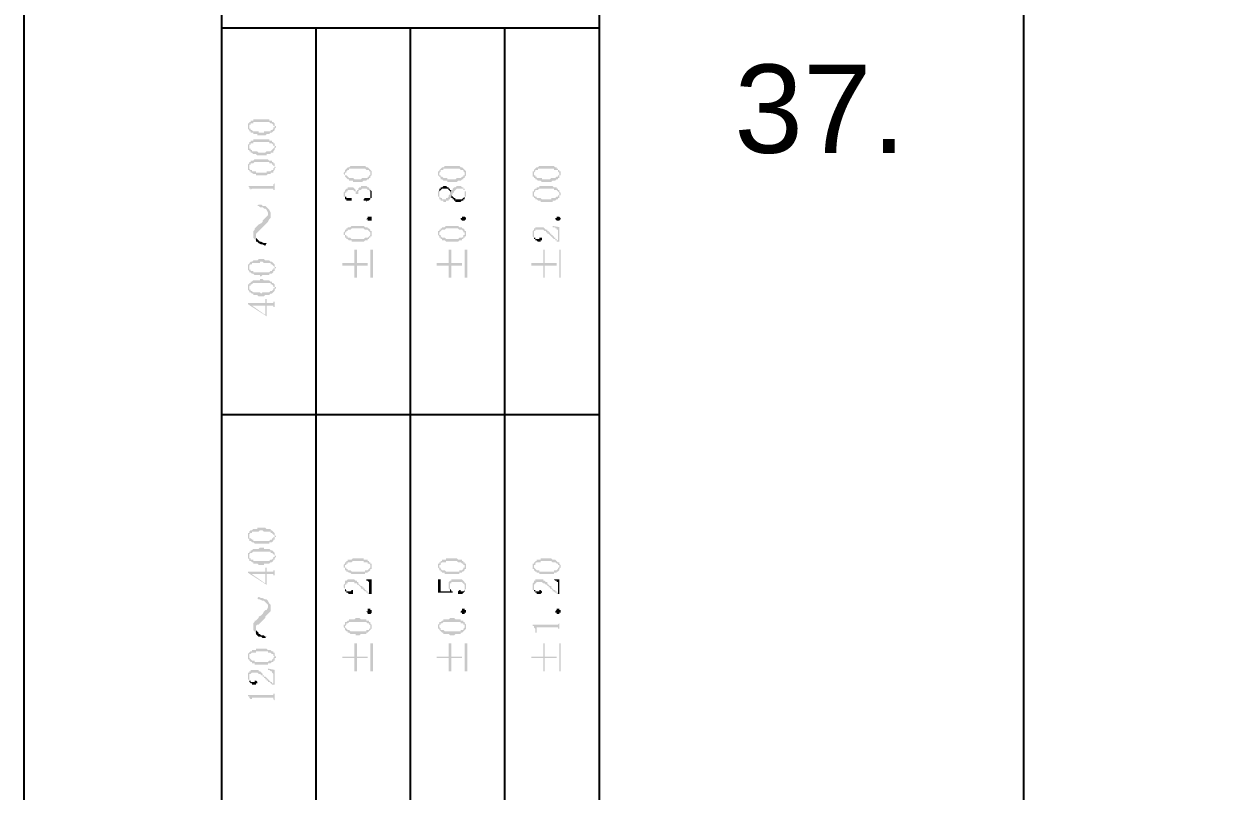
# Model space of a CAD drawing. Header units: millimetres. Extents: x 7018 to 13530, y 4187 to 5692.
# Drawn here: x 9367.76 to 9408.06, y 4617.61 to 4643.66 of the extents above; entities that cross this region are included whole.
import ezdxf

# ---------------------------------------------------------------- set-up
doc = ezdxf.new("R2010")
doc.units = ezdxf.units.MM
doc.styles.get("Standard").update_dxf_attribs({"font": 'arial.ttf'})

msp = doc.modelspace()

# ---------------------------------------------------------------- hatches: boundary and pattern name
at = {"transparency": 33554559}
for points in [[(9375.372, 4640.14), (9375.372, 4640.095), (9375.372, 4640.095), (9375.417, 4640.05), (9375.417, 4640.185), (9375.417, 4640.231), (9375.462, 4640.231), (9375.462, 4640.276), (9375.553, 4640.276), (9375.553, 4640.321), (9376.094, 4640.321), (9376.139, 4640.276), (9376.184, 4640.276), (9376.229, 4640.231), (9376.229, 4640.185), (9376.275, 4640.185), (9376.275, 4640.14), (9376.275, 4640.276), (9376.229, 4640.321), (9376.184, 4640.321), (9376.184, 4640.366), (9376.094, 4640.366), (9376.094, 4640.411), (9375.553, 4640.411), (9375.553, 4640.366), (9375.462, 4640.366), (9375.462, 4640.321), (9375.417, 4640.321), (9375.417, 4640.276), (9375.372, 4640.276), (9375.372, 4640.231), (9375.372, 4640.185)], [(9375.417, 4640.05), (9375.417, 4640.005), (9375.462, 4640.005), (9375.462, 4639.96), (9375.553, 4639.96), (9375.553, 4639.915), (9375.688, 4639.915), (9375.688, 4639.869), (9375.959, 4639.869), (9376.004, 4639.915), (9376.094, 4639.915), (9376.139, 4639.96), (9376.184, 4639.96), (9376.229, 4640.005), (9376.229, 4640.005), (9376.275, 4640.05), (9376.275, 4640.095), (9376.275, 4640.095), (9376.32, 4640.14), (9376.32, 4640.185), (9376.275, 4640.185), (9376.275, 4640.231), (9376.275, 4640.276), (9376.275, 4640.14), (9376.229, 4640.14), (9376.229, 4640.095), (9376.229, 4640.095), (9376.184, 4640.05), (9376.139, 4640.05), (9376.139, 4640.005), (9375.914, 4640.005), (9375.914, 4639.96), (9375.733, 4639.96), (9375.733, 4640.005), (9375.553, 4640.005), (9375.507, 4640.05), (9375.462, 4640.05), (9375.462, 4640.095), (9375.417, 4640.095), (9375.417, 4640.14), (9375.417, 4640.14)], [(9375.372, 4639.463), (9375.372, 4639.373), (9375.417, 4639.373), (9375.417, 4639.463), (9375.417, 4639.508), (9375.417, 4639.554), (9375.462, 4639.554), (9375.462, 4639.599), (9375.553, 4639.599), (9375.553, 4639.644), (9376.094, 4639.644), (9376.094, 4639.599), (9376.184, 4639.599), (9376.229, 4639.554), (9376.229, 4639.508), (9376.275, 4639.508), (9376.275, 4639.463), (9376.275, 4639.599), (9376.229, 4639.599), (9376.229, 4639.644), (9376.184, 4639.644), (9376.184, 4639.689), (9376.094, 4639.689), (9376.094, 4639.734), (9375.553, 4639.734), (9375.553, 4639.689), (9375.462, 4639.689), (9375.462, 4639.644), (9375.417, 4639.644), (9375.417, 4639.599), (9375.417, 4639.599), (9375.372, 4639.554), (9375.372, 4639.508), (9375.372, 4639.508)], [(9375.417, 4639.373), (9375.417, 4639.328), (9375.462, 4639.328), (9375.462, 4639.283), (9375.507, 4639.283), (9375.553, 4639.238), (9375.643, 4639.238), (9375.688, 4639.192), (9376.004, 4639.192), (9376.004, 4639.238), (9376.139, 4639.238), (9376.139, 4639.283), (9376.229, 4639.283), (9376.229, 4639.328), (9376.229, 4639.328), (9376.275, 4639.373), (9376.275, 4639.418), (9376.275, 4639.418), (9376.32, 4639.463), (9376.32, 4639.508), (9376.275, 4639.508), (9376.275, 4639.554), (9376.275, 4639.599), (9376.275, 4639.463), (9376.275, 4639.463), (9376.229, 4639.418), (9376.229, 4639.418), (9376.184, 4639.373), (9376.184, 4639.373), (9376.139, 4639.328), (9376.004, 4639.328), (9375.959, 4639.283), (9375.733, 4639.283), (9375.688, 4639.328), (9375.507, 4639.328), (9375.507, 4639.373), (9375.462, 4639.373), (9375.462, 4639.418), (9375.417, 4639.418), (9375.417, 4639.463), (9375.417, 4639.463)], [(9375.372, 4638.786), (9375.372, 4638.741), (9375.372, 4638.696), (9375.417, 4638.696), (9375.417, 4638.651), (9375.417, 4638.786), (9375.417, 4638.831), (9375.417, 4638.877), (9375.462, 4638.877), (9375.462, 4638.922), (9375.553, 4638.922), (9375.598, 4638.967), (9376.094, 4638.967), (9376.094, 4638.922), (9376.184, 4638.922), (9376.184, 4638.877), (9376.229, 4638.877), (9376.229, 4638.831), (9376.275, 4638.831), (9376.275, 4638.786), (9376.275, 4638.922), (9376.229, 4638.922), (9376.229, 4638.967), (9376.184, 4638.967), (9376.184, 4639.012), (9376.094, 4639.012), (9376.049, 4639.057), (9375.598, 4639.057), (9375.553, 4639.012), (9375.462, 4639.012), (9375.462, 4638.967), (9375.417, 4638.967), (9375.417, 4638.922), (9375.417, 4638.922), (9375.372, 4638.877), (9375.372, 4638.831), (9375.372, 4638.831)], [(9375.417, 4638.651), (9375.462, 4638.651), (9375.462, 4638.606), (9375.507, 4638.606), (9375.553, 4638.561), (9375.643, 4638.561), (9375.643, 4638.515), (9376.004, 4638.515), (9376.049, 4638.561), (9376.139, 4638.561), (9376.139, 4638.606), (9376.229, 4638.606), (9376.229, 4638.651), (9376.229, 4638.651), (9376.275, 4638.696), (9376.275, 4638.741), (9376.275, 4638.741), (9376.32, 4638.786), (9376.32, 4638.786), (9376.275, 4638.831), (9376.275, 4638.877), (9376.275, 4638.922), (9376.275, 4638.786), (9376.275, 4638.786), (9376.229, 4638.741), (9376.229, 4638.696), (9376.184, 4638.696), (9376.139, 4638.651), (9376.004, 4638.651), (9376.004, 4638.606), (9375.643, 4638.606), (9375.643, 4638.651), (9375.507, 4638.651), (9375.507, 4638.696), (9375.462, 4638.696), (9375.417, 4638.741), (9375.417, 4638.786), (9375.417, 4638.786)], [(9378.621, 4638.561), (9378.621, 4638.561), (9378.667, 4638.515), (9378.667, 4638.47), (9378.667, 4638.561), (9378.667, 4638.606), (9378.712, 4638.606), (9378.712, 4638.651), (9378.712, 4638.651), (9378.757, 4638.696), (9378.802, 4638.696), (9378.802, 4638.741), (9379.344, 4638.741), (9379.389, 4638.696), (9379.479, 4638.696), (9379.479, 4638.651), (9379.524, 4638.651), (9379.524, 4638.606), (9379.524, 4638.561), (9379.524, 4638.696), (9379.524, 4638.696), (9379.479, 4638.741), (9379.479, 4638.741), (9379.434, 4638.786), (9379.389, 4638.786), (9379.344, 4638.831), (9378.847, 4638.831), (9378.802, 4638.786), (9378.757, 4638.786), (9378.712, 4638.741), (9378.712, 4638.741), (9378.667, 4638.696), (9378.667, 4638.651), (9378.667, 4638.651), (9378.621, 4638.606), (9378.621, 4638.606)], [(9381.826, 4638.561), (9381.826, 4638.515), (9381.871, 4638.47), (9381.871, 4638.561), (9381.871, 4638.606), (9381.871, 4638.606), (9381.916, 4638.651), (9381.916, 4638.696), (9382.006, 4638.696), (9382.006, 4638.741), (9382.548, 4638.741), (9382.593, 4638.696), (9382.683, 4638.696), (9382.683, 4638.651), (9382.683, 4638.651), (9382.729, 4638.606), (9382.729, 4638.561), (9382.729, 4638.696), (9382.729, 4638.696), (9382.683, 4638.741), (9382.683, 4638.741), (9382.638, 4638.786), (9382.593, 4638.786), (9382.548, 4638.831), (9382.052, 4638.831), (9382.006, 4638.786), (9381.961, 4638.786), (9381.916, 4638.741), (9381.916, 4638.741), (9381.871, 4638.696), (9381.871, 4638.651), (9381.826, 4638.651), (9381.826, 4638.606), (9381.826, 4638.606)], [(9385.03, 4638.561), (9385.03, 4638.47), (9385.075, 4638.47), (9385.075, 4638.561), (9385.075, 4638.606), (9385.075, 4638.606), (9385.121, 4638.651), (9385.121, 4638.696), (9385.211, 4638.696), (9385.211, 4638.741), (9385.752, 4638.741), (9385.752, 4638.696), (9385.888, 4638.696), (9385.888, 4638.651), (9385.888, 4638.651), (9385.933, 4638.606), (9385.933, 4638.561), (9385.933, 4638.696), (9385.888, 4638.696), (9385.888, 4638.741), (9385.843, 4638.741), (9385.843, 4638.786), (9385.798, 4638.786), (9385.752, 4638.831), (9385.256, 4638.831), (9385.211, 4638.786), (9385.166, 4638.786), (9385.121, 4638.741), (9385.121, 4638.741), (9385.075, 4638.696), (9385.075, 4638.651), (9385.03, 4638.651), (9385.03, 4638.606), (9385.03, 4638.606)], [(9378.667, 4638.47), (9378.712, 4638.425), (9378.712, 4638.425), (9378.757, 4638.38), (9378.802, 4638.38), (9378.802, 4638.335), (9378.937, 4638.335), (9378.937, 4638.29), (9379.253, 4638.29), (9379.298, 4638.335), (9379.389, 4638.335), (9379.434, 4638.38), (9379.479, 4638.38), (9379.479, 4638.425), (9379.524, 4638.425), (9379.524, 4638.47), (9379.524, 4638.47), (9379.569, 4638.515), (9379.569, 4638.561), (9379.569, 4638.606), (9379.569, 4638.651), (9379.569, 4638.651), (9379.524, 4638.696), (9379.524, 4638.561), (9379.524, 4638.515), (9379.479, 4638.515), (9379.479, 4638.47), (9379.434, 4638.47), (9379.434, 4638.425), (9379.253, 4638.425), (9379.208, 4638.38), (9378.983, 4638.38), (9378.937, 4638.425), (9378.802, 4638.425), (9378.757, 4638.47), (9378.757, 4638.47), (9378.712, 4638.515), (9378.667, 4638.515), (9378.667, 4638.561), (9378.667, 4638.561)], [(9381.871, 4638.47), (9381.916, 4638.425), (9381.916, 4638.38), (9381.961, 4638.38), (9382.006, 4638.335), (9382.142, 4638.335), (9382.142, 4638.29), (9382.458, 4638.29), (9382.503, 4638.335), (9382.593, 4638.335), (9382.638, 4638.38), (9382.683, 4638.38), (9382.683, 4638.425), (9382.729, 4638.425), (9382.729, 4638.47), (9382.729, 4638.47), (9382.774, 4638.515), (9382.774, 4638.561), (9382.774, 4638.606), (9382.774, 4638.651), (9382.774, 4638.651), (9382.729, 4638.696), (9382.729, 4638.561), (9382.729, 4638.515), (9382.683, 4638.515), (9382.683, 4638.47), (9382.638, 4638.47), (9382.593, 4638.425), (9382.458, 4638.425), (9382.413, 4638.38), (9382.142, 4638.38), (9382.142, 4638.425), (9382.006, 4638.425), (9381.961, 4638.47), (9381.916, 4638.47), (9381.916, 4638.515), (9381.871, 4638.515), (9381.871, 4638.561), (9381.871, 4638.561)], [(9385.075, 4638.47), (9385.075, 4638.425), (9385.121, 4638.425), (9385.121, 4638.38), (9385.166, 4638.38), (9385.211, 4638.335), (9385.301, 4638.335), (9385.346, 4638.29), (9385.662, 4638.29), (9385.707, 4638.335), (9385.798, 4638.335), (9385.843, 4638.38), (9385.888, 4638.38), (9385.888, 4638.425), (9385.933, 4638.425), (9385.933, 4638.47), (9385.933, 4638.515), (9385.978, 4638.515), (9385.978, 4638.561), (9385.978, 4638.606), (9385.978, 4638.651), (9385.933, 4638.651), (9385.933, 4638.696), (9385.933, 4638.561), (9385.933, 4638.515), (9385.888, 4638.515), (9385.888, 4638.47), (9385.843, 4638.47), (9385.798, 4638.425), (9385.662, 4638.425), (9385.617, 4638.38), (9385.346, 4638.38), (9385.346, 4638.425), (9385.166, 4638.425), (9385.166, 4638.47), (9385.121, 4638.47), (9385.121, 4638.515), (9385.075, 4638.515), (9385.075, 4638.561), (9385.075, 4638.561)], [(9375.372, 4638.154), (9375.372, 4638.154), (9375.417, 4638.109), (9375.417, 4638.064), (9375.462, 4638.064), (9375.462, 4638.019), (9375.462, 4637.929), (9375.462, 4638.019), (9375.507, 4638.064), (9376.229, 4638.064), (9376.229, 4638.019), (9376.275, 4638.019), (9376.275, 4637.929), (9376.275, 4638.335), (9376.275, 4638.245), (9376.275, 4638.245), (9376.229, 4638.2), (9376.229, 4638.154), (9376.184, 4638.154)], [(9378.621, 4637.884), (9378.621, 4637.793), (9378.667, 4637.793), (9378.667, 4637.748), (9378.667, 4637.884), (9378.667, 4637.929), (9378.712, 4637.929), (9378.712, 4637.974), (9378.757, 4637.974), (9378.757, 4638.019), (9378.937, 4638.019), (9378.983, 4637.974), (9379.028, 4637.974), (9379.028, 4637.929), (9379.028, 4637.884), (9379.073, 4637.884), (9379.073, 4637.793), (9379.073, 4637.884), (9379.118, 4637.884), (9379.118, 4637.929), (9379.118, 4637.974), (9379.118, 4637.974), (9379.163, 4638.019), (9379.208, 4638.019), (9379.253, 4638.064), (9379.389, 4638.064), (9379.434, 4638.019), (9379.479, 4638.019), (9379.479, 4637.974), (9379.524, 4637.974), (9379.524, 4637.929), (9379.524, 4637.839), (9379.524, 4638.019), (9379.524, 4638.064), (9379.479, 4638.064), (9379.479, 4638.109), (9379.434, 4638.109), (9379.389, 4638.154), (9379.208, 4638.154), (9379.208, 4638.109), (9379.163, 4638.109), (9379.118, 4638.064), (9379.118, 4638.019), (9379.073, 4638.019), (9379.073, 4637.929), (9379.073, 4637.974), (9379.028, 4637.974), (9379.028, 4638.019), (9379.028, 4638.019), (9378.983, 4638.064), (9378.983, 4638.064), (9378.937, 4638.109), (9378.757, 4638.109), (9378.757, 4638.064), (9378.712, 4638.064), (9378.667, 4638.019), (9378.667, 4637.974), (9378.667, 4637.974), (9378.621, 4637.929), (9378.621, 4637.929)], [(9379.298, 4637.703), (9379.298, 4637.658), (9379.389, 4637.658), (9379.389, 4637.613), (9379.389, 4637.613), (9379.434, 4637.658), (9379.479, 4637.658), (9379.524, 4637.703), (9379.524, 4637.748), (9379.569, 4637.748), (9379.569, 4637.793), (9379.569, 4637.884), (9379.569, 4637.929), (9379.569, 4637.974), (9379.569, 4637.974), (9379.524, 4638.019), (9379.524, 4637.839), (9379.524, 4637.748), (9379.344, 4637.748)], [(9381.826, 4637.884), (9381.826, 4637.793), (9381.871, 4637.793), (9381.871, 4637.748), (9381.871, 4637.703), (9381.916, 4637.703), (9381.916, 4637.658), (9382.006, 4637.658), (9382.006, 4637.613), (9382.097, 4637.613), (9382.097, 4637.658), (9382.187, 4637.658), (9382.187, 4637.703), (9382.232, 4637.703), (9382.232, 4637.748), (9382.277, 4637.748), (9382.277, 4637.793), (9382.277, 4637.748), (9382.277, 4637.839), (9382.277, 4637.839), (9382.322, 4637.884), (9382.322, 4637.929), (9382.367, 4637.929), (9382.367, 4637.974), (9382.367, 4637.974), (9382.413, 4638.019), (9382.413, 4638.019), (9382.458, 4638.064), (9382.683, 4638.064), (9382.683, 4638.019), (9382.729, 4638.019), (9382.729, 4637.929), (9382.729, 4637.748), (9382.729, 4637.793), (9382.774, 4637.793), (9382.774, 4637.839), (9382.774, 4637.929), (9382.774, 4637.974), (9382.729, 4637.974), (9382.729, 4638.019), (9382.729, 4638.064), (9382.683, 4638.064), (9382.683, 4638.109), (9382.638, 4638.109), (9382.593, 4638.154), (9382.458, 4638.154), (9382.413, 4638.109), (9382.367, 4638.109), (9382.322, 4638.064), (9382.322, 4638.019), (9382.277, 4638.019), (9382.277, 4637.974), (9382.277, 4638.019), (9382.232, 4637.929), (9382.232, 4637.884), (9382.232, 4637.884), (9382.187, 4637.839), (9382.187, 4637.793), (9382.187, 4637.793), (9382.142, 4637.748), (9382.097, 4637.748), (9382.097, 4637.703), (9381.961, 4637.703), (9381.961, 4637.748), (9381.916, 4637.748), (9381.871, 4637.793), (9381.871, 4637.839), (9381.871, 4638.019), (9381.871, 4638.019), (9381.826, 4637.974), (9381.826, 4637.929), (9381.826, 4637.929)], [(9381.871, 4638.019), (9381.871, 4637.884), (9381.871, 4637.929), (9381.871, 4637.974), (9381.871, 4637.974), (9381.916, 4638.019), (9381.916, 4638.019), (9381.961, 4638.064), (9382.142, 4638.064), (9382.187, 4638.019), (9382.187, 4638.019), (9382.232, 4637.974), (9382.232, 4637.929), (9382.277, 4638.019), (9382.232, 4638.019), (9382.232, 4638.064), (9382.187, 4638.064), (9382.187, 4638.109), (9382.142, 4638.109), (9382.097, 4638.154), (9382.006, 4638.154), (9381.961, 4638.109), (9381.916, 4638.109), (9381.916, 4638.064), (9381.871, 4638.064)], [(9385.03, 4637.884), (9385.03, 4637.839), (9385.03, 4637.793), (9385.075, 4637.793), (9385.075, 4637.748), (9385.075, 4637.884), (9385.075, 4637.929), (9385.075, 4637.929), (9385.121, 4637.974), (9385.121, 4638.019), (9385.211, 4638.019), (9385.256, 4638.064), (9385.752, 4638.064), (9385.752, 4638.019), (9385.843, 4638.019), (9385.888, 4637.974), (9385.888, 4637.974), (9385.933, 4637.929), (9385.933, 4637.884), (9385.933, 4638.019), (9385.888, 4638.019), (9385.888, 4638.064), (9385.843, 4638.064), (9385.843, 4638.109), (9385.752, 4638.109), (9385.707, 4638.154), (9385.256, 4638.154), (9385.256, 4638.109), (9385.166, 4638.109), (9385.166, 4638.064), (9385.121, 4638.064), (9385.075, 4638.019), (9385.075, 4637.974), (9385.03, 4637.974), (9385.03, 4637.929), (9385.03, 4637.929)], [(9385.075, 4637.748), (9385.121, 4637.748), (9385.121, 4637.703), (9385.166, 4637.703), (9385.211, 4637.658), (9385.301, 4637.658), (9385.301, 4637.613), (9385.707, 4637.613), (9385.707, 4637.658), (9385.798, 4637.658), (9385.843, 4637.703), (9385.888, 4637.703), (9385.888, 4637.748), (9385.933, 4637.748), (9385.933, 4637.793), (9385.933, 4637.839), (9385.978, 4637.839), (9385.978, 4637.884), (9385.978, 4637.929), (9385.978, 4637.929), (9385.933, 4637.974), (9385.933, 4638.019), (9385.933, 4637.884), (9385.933, 4637.839), (9385.888, 4637.839), (9385.888, 4637.793), (9385.843, 4637.793), (9385.798, 4637.748), (9385.662, 4637.748), (9385.662, 4637.703), (9385.346, 4637.703), (9385.301, 4637.748), (9385.166, 4637.748), (9385.166, 4637.793), (9385.121, 4637.793), (9385.075, 4637.839), (9385.075, 4637.884), (9385.075, 4637.884)], [(9378.667, 4637.748), (9378.667, 4637.703), (9378.712, 4637.703), (9378.712, 4637.658), (9378.892, 4637.658), (9378.892, 4637.703), (9378.892, 4637.748), (9378.712, 4637.748), (9378.712, 4637.793), (9378.667, 4637.793), (9378.667, 4637.839), (9378.667, 4637.839)], [(9382.277, 4637.748), (9382.322, 4637.748), (9382.322, 4637.703), (9382.367, 4637.703), (9382.367, 4637.658), (9382.413, 4637.658), (9382.413, 4637.613), (9382.593, 4637.613), (9382.638, 4637.658), (9382.683, 4637.658), (9382.683, 4637.703), (9382.729, 4637.703), (9382.729, 4637.748), (9382.729, 4637.884), (9382.729, 4637.793), (9382.729, 4637.793), (9382.683, 4637.748), (9382.683, 4637.748), (9382.638, 4637.703), (9382.413, 4637.703), (9382.413, 4637.748), (9382.367, 4637.748), (9382.322, 4637.793), (9382.322, 4637.793), (9382.277, 4637.839)], [(9375.553, 4636.485), (9375.553, 4636.394), (9375.598, 4636.349), (9375.643, 4636.304), (9375.643, 4636.485), (9375.643, 4636.53), (9375.688, 4636.575), (9375.733, 4636.62), (9375.778, 4636.665), (9375.823, 4636.71), (9375.868, 4636.755), (9375.914, 4636.8), (9375.959, 4636.846), (9375.959, 4636.846), (9376.004, 4636.891), (9376.049, 4636.936), (9376.049, 4637.207), (9376.049, 4637.162), (9376.004, 4637.116), (9375.959, 4637.071), (9375.914, 4637.026), (9375.868, 4636.981), (9375.868, 4636.936), (9375.823, 4636.891), (9375.733, 4636.846), (9375.733, 4636.846), (9375.688, 4636.8), (9375.643, 4636.755), (9375.598, 4636.71), (9375.598, 4636.665), (9375.553, 4636.62), (9375.553, 4636.575)], [(9375.688, 4637.477), (9375.733, 4637.477), (9375.778, 4637.432), (9375.868, 4637.432), (9375.914, 4637.387), (9375.959, 4637.387), (9376.004, 4637.342), (9376.049, 4637.252), (9376.049, 4636.936), (9376.049, 4636.936), (9376.094, 4637.026), (9376.139, 4637.071), (9376.139, 4637.252), (9376.094, 4637.342), (9376.049, 4637.387), (9376.049, 4637.387), (9376.004, 4637.432), (9375.959, 4637.477), (9375.868, 4637.477), (9375.823, 4637.523), (9375.733, 4637.523)], [(9378.621, 4636.53), (9378.621, 4636.485), (9378.667, 4636.485), (9378.667, 4636.439), (9378.667, 4636.394), (9378.667, 4636.53), (9378.667, 4636.575), (9378.712, 4636.575), (9378.712, 4636.62), (9378.757, 4636.62), (9378.757, 4636.665), (9378.847, 4636.665), (9378.892, 4636.71), (9379.298, 4636.71), (9379.344, 4636.665), (9379.434, 4636.665), (9379.479, 4636.62), (9379.479, 4636.62), (9379.524, 4636.575), (9379.524, 4636.53), (9379.524, 4636.665), (9379.524, 4636.665), (9379.479, 4636.71), (9379.434, 4636.71), (9379.434, 4636.755), (9379.344, 4636.755), (9379.298, 4636.8), (9378.892, 4636.8), (9378.847, 4636.755), (9378.757, 4636.755), (9378.757, 4636.71), (9378.712, 4636.71), (9378.712, 4636.665), (9378.667, 4636.665), (9378.667, 4636.62), (9378.667, 4636.62), (9378.621, 4636.575), (9378.621, 4636.575)], [(9379.569, 4637.026), (9379.569, 4636.981), (9379.434, 4636.981), (9379.434, 4637.026), (9379.389, 4637.026), (9379.434, 4637.071), (9379.434, 4637.116), (9379.569, 4637.116), (9379.569, 4637.071), (9379.569, 4637.026)], [(9381.826, 4636.53), (9381.826, 4636.485), (9381.826, 4636.485), (9381.871, 4636.439), (9381.871, 4636.394), (9381.871, 4636.53), (9381.871, 4636.575), (9381.871, 4636.575), (9381.916, 4636.62), (9381.916, 4636.62), (9381.961, 4636.665), (9382.052, 4636.665), (9382.097, 4636.71), (9382.503, 4636.71), (9382.548, 4636.665), (9382.638, 4636.665), (9382.683, 4636.62), (9382.683, 4636.575), (9382.729, 4636.575), (9382.729, 4636.53), (9382.729, 4636.665), (9382.729, 4636.665), (9382.683, 4636.71), (9382.638, 4636.71), (9382.638, 4636.755), (9382.548, 4636.755), (9382.503, 4636.8), (9382.097, 4636.8), (9382.052, 4636.755), (9381.961, 4636.755), (9381.961, 4636.71), (9381.916, 4636.71), (9381.916, 4636.665), (9381.871, 4636.665), (9381.871, 4636.62), (9381.826, 4636.62), (9381.826, 4636.575), (9381.826, 4636.575)], [(9382.774, 4637.026), (9382.774, 4637.026), (9382.729, 4636.981), (9382.638, 4636.981), (9382.593, 4637.026), (9382.593, 4637.071), (9382.638, 4637.071), (9382.638, 4637.116), (9382.729, 4637.116), (9382.774, 4637.071), (9382.774, 4637.026)], [(9385.03, 4636.53), (9385.03, 4636.485), (9385.03, 4636.439), (9385.03, 4636.439), (9385.075, 4636.394), (9385.075, 4636.53), (9385.075, 4636.62), (9385.121, 4636.62), (9385.121, 4636.665), (9385.391, 4636.665), (9385.436, 4636.62), (9385.482, 4636.62), (9385.482, 4636.575), (9385.527, 4636.575), (9385.527, 4636.53), (9385.572, 4636.53), (9385.617, 4636.485), (9385.617, 4636.485), (9385.662, 4636.439), (9385.662, 4636.439), (9385.707, 4636.394), (9385.707, 4636.394), (9385.752, 4636.349), (9385.798, 4636.349), (9385.798, 4636.304), (9385.843, 4636.304), (9385.843, 4636.259), (9385.888, 4636.259), (9385.888, 4636.304), (9385.843, 4636.304), (9385.843, 4636.349), (9385.798, 4636.349), (9385.798, 4636.394), (9385.752, 4636.394), (9385.752, 4636.439), (9385.707, 4636.439), (9385.707, 4636.485), (9385.662, 4636.485), (9385.662, 4636.53), (9385.617, 4636.53), (9385.617, 4636.575), (9385.572, 4636.575), (9385.572, 4636.62), (9385.527, 4636.62), (9385.527, 4636.665), (9385.482, 4636.665), (9385.436, 4636.71), (9385.436, 4636.71), (9385.391, 4636.755), (9385.121, 4636.755), (9385.121, 4636.71), (9385.075, 4636.71), (9385.075, 4636.665), (9385.075, 4636.665), (9385.03, 4636.62), (9385.03, 4636.575), (9385.03, 4636.575)], [(9385.707, 4636.8), (9385.707, 4636.755), (9385.798, 4636.755), (9385.798, 4636.71), (9385.843, 4636.71), (9385.843, 4636.665), (9385.888, 4636.665), (9385.888, 4636.259), (9385.933, 4636.259), (9385.933, 4636.755)], [(9385.978, 4637.026), (9385.978, 4637.026), (9385.933, 4636.981), (9385.843, 4636.981), (9385.798, 4637.026), (9385.798, 4637.071), (9385.843, 4637.071), (9385.843, 4637.116), (9385.933, 4637.116), (9385.978, 4637.071), (9385.978, 4637.026)], [(9375.643, 4636.304), (9375.643, 4636.259), (9375.688, 4636.259), (9375.733, 4636.214), (9375.823, 4636.169), (9375.868, 4636.169), (9375.959, 4636.123), (9376.004, 4636.214), (9375.914, 4636.214), (9375.823, 4636.259), (9375.778, 4636.259), (9375.733, 4636.304), (9375.733, 4636.304), (9375.688, 4636.349), (9375.643, 4636.394), (9375.643, 4636.485)], [(9378.667, 4636.394), (9378.712, 4636.394), (9378.712, 4636.349), (9378.757, 4636.349), (9378.802, 4636.304), (9378.892, 4636.304), (9378.892, 4636.259), (9379.298, 4636.259), (9379.344, 4636.304), (9379.434, 4636.304), (9379.434, 4636.349), (9379.479, 4636.349), (9379.479, 4636.394), (9379.524, 4636.394), (9379.524, 4636.439), (9379.569, 4636.439), (9379.569, 4636.485), (9379.569, 4636.53), (9379.569, 4636.575), (9379.569, 4636.62), (9379.524, 4636.62), (9379.524, 4636.665), (9379.524, 4636.53), (9379.524, 4636.485), (9379.524, 4636.485), (9379.479, 4636.439), (9379.479, 4636.439), (9379.434, 4636.394), (9379.344, 4636.394), (9379.298, 4636.349), (9378.892, 4636.349), (9378.847, 4636.394), (9378.757, 4636.394), (9378.757, 4636.439), (9378.712, 4636.439), (9378.712, 4636.485), (9378.667, 4636.485), (9378.667, 4636.53), (9378.667, 4636.53)], [(9381.871, 4636.394), (9381.916, 4636.394), (9381.916, 4636.349), (9381.961, 4636.349), (9381.961, 4636.304), (9382.052, 4636.304), (9382.097, 4636.259), (9382.503, 4636.259), (9382.548, 4636.304), (9382.638, 4636.304), (9382.638, 4636.349), (9382.683, 4636.349), (9382.683, 4636.394), (9382.729, 4636.394), (9382.729, 4636.439), (9382.774, 4636.439), (9382.774, 4636.485), (9382.774, 4636.53), (9382.774, 4636.575), (9382.774, 4636.62), (9382.729, 4636.62), (9382.729, 4636.665), (9382.729, 4636.53), (9382.729, 4636.485), (9382.683, 4636.485), (9382.683, 4636.439), (9382.683, 4636.439), (9382.638, 4636.394), (9382.548, 4636.394), (9382.503, 4636.349), (9382.097, 4636.349), (9382.052, 4636.394), (9381.961, 4636.394), (9381.916, 4636.439), (9381.916, 4636.485), (9381.871, 4636.485), (9381.871, 4636.53), (9381.871, 4636.53)], [(9385.075, 4636.394), (9385.075, 4636.349), (9385.121, 4636.349), (9385.121, 4636.304), (9385.166, 4636.304), (9385.211, 4636.259), (9385.301, 4636.259), (9385.301, 4636.304), (9385.346, 4636.304), (9385.346, 4636.349), (9385.346, 4636.394), (9385.256, 4636.394), (9385.256, 4636.349), (9385.121, 4636.349), (9385.121, 4636.394), (9385.075, 4636.394), (9385.075, 4636.439), (9385.075, 4636.53)], [(9378.576, 4635.537), (9378.576, 4635.447), (9378.983, 4635.447), (9378.983, 4635.04), (9379.073, 4635.04), (9379.073, 4635.447), (9379.434, 4635.447), (9379.434, 4635.537), (9379.073, 4635.537), (9379.073, 4635.988), (9378.983, 4635.988), (9378.983, 4635.537)], [(9379.614, 4635.04), (9379.614, 4635.988), (9379.524, 4635.988), (9379.524, 4635.04)], [(9381.781, 4635.537), (9381.781, 4635.447), (9382.187, 4635.447), (9382.187, 4635.04), (9382.277, 4635.04), (9382.277, 4635.447), (9382.638, 4635.447), (9382.638, 4635.537), (9382.277, 4635.537), (9382.277, 4635.988), (9382.187, 4635.988), (9382.187, 4635.537)], [(9382.819, 4635.04), (9382.819, 4635.988), (9382.729, 4635.988), (9382.729, 4635.04)], [(9384.985, 4635.537), (9384.985, 4635.447), (9385.391, 4635.447), (9385.391, 4635.04), (9385.436, 4635.04), (9385.436, 4635.447), (9385.843, 4635.447), (9385.843, 4635.537), (9385.436, 4635.537), (9385.436, 4635.988), (9385.391, 4635.988), (9385.391, 4635.537)], [(9385.978, 4635.04), (9385.978, 4635.988), (9385.933, 4635.988), (9385.933, 4635.04)], [(9375.372, 4635.401), (9375.372, 4635.356), (9375.372, 4635.311), (9375.372, 4635.311), (9375.417, 4635.266), (9375.417, 4635.401), (9375.417, 4635.447), (9375.417, 4635.447), (9375.462, 4635.492), (9375.507, 4635.492), (9375.507, 4635.537), (9375.778, 4635.537), (9375.778, 4635.582), (9375.868, 4635.582), (9375.914, 4635.537), (9376.139, 4635.537), (9376.139, 4635.492), (9376.184, 4635.492), (9376.229, 4635.447), (9376.229, 4635.447), (9376.275, 4635.401), (9376.275, 4635.492), (9376.229, 4635.537), (9376.229, 4635.537), (9376.184, 4635.582), (9376.139, 4635.582), (9376.094, 4635.627), (9375.959, 4635.627), (9375.914, 4635.672), (9375.733, 4635.672), (9375.688, 4635.627), (9375.553, 4635.627), (9375.507, 4635.582), (9375.462, 4635.582), (9375.417, 4635.537), (9375.417, 4635.492), (9375.372, 4635.492), (9375.372, 4635.447)], [(9375.417, 4635.266), (9375.417, 4635.221), (9375.462, 4635.221), (9375.507, 4635.176), (9375.553, 4635.176), (9375.598, 4635.131), (9375.778, 4635.131), (9375.778, 4635.085), (9375.823, 4635.085), (9375.868, 4635.131), (9376.094, 4635.131), (9376.094, 4635.176), (9376.184, 4635.176), (9376.229, 4635.221), (9376.229, 4635.266), (9376.275, 4635.266), (9376.275, 4635.311), (9376.275, 4635.356), (9376.32, 4635.356), (9376.32, 4635.401), (9376.275, 4635.401), (9376.275, 4635.447), (9376.275, 4635.492), (9376.275, 4635.356), (9376.229, 4635.356), (9376.229, 4635.311), (9376.184, 4635.311), (9376.184, 4635.266), (9376.139, 4635.266), (9376.094, 4635.221), (9375.553, 4635.221), (9375.553, 4635.266), (9375.462, 4635.266), (9375.462, 4635.311), (9375.417, 4635.311), (9375.417, 4635.356), (9375.417, 4635.401)], [(9375.372, 4634.724), (9375.372, 4634.679), (9375.372, 4634.634), (9375.372, 4634.634), (9375.417, 4634.589), (9375.417, 4634.724), (9375.417, 4634.77), (9375.462, 4634.77), (9375.462, 4634.815), (9375.507, 4634.815), (9375.553, 4634.86), (9376.139, 4634.86), (9376.139, 4634.815), (9376.184, 4634.815), (9376.229, 4634.77), (9376.229, 4634.724), (9376.275, 4634.724), (9376.275, 4634.815), (9376.229, 4634.86), (9376.184, 4634.86), (9376.184, 4634.905), (9376.139, 4634.905), (9376.094, 4634.95), (9375.914, 4634.95), (9375.868, 4634.995), (9375.778, 4634.995), (9375.778, 4634.95), (9375.553, 4634.95), (9375.507, 4634.905), (9375.462, 4634.905), (9375.462, 4634.86), (9375.417, 4634.86), (9375.417, 4634.815), (9375.372, 4634.815), (9375.372, 4634.77)], [(9375.417, 4634.589), (9375.417, 4634.544), (9375.462, 4634.544), (9375.507, 4634.499), (9375.553, 4634.499), (9375.553, 4634.454), (9375.688, 4634.454), (9375.733, 4634.408), (9375.914, 4634.408), (9375.959, 4634.454), (9376.094, 4634.454), (9376.139, 4634.499), (9376.184, 4634.499), (9376.229, 4634.544), (9376.229, 4634.544), (9376.275, 4634.589), (9376.275, 4634.634), (9376.275, 4634.634), (9376.32, 4634.679), (9376.32, 4634.724), (9376.275, 4634.724), (9376.275, 4634.77), (9376.275, 4634.815), (9376.275, 4634.679), (9376.229, 4634.679), (9376.229, 4634.634), (9376.229, 4634.634), (9376.184, 4634.589), (9376.139, 4634.589), (9376.094, 4634.544), (9375.868, 4634.544), (9375.823, 4634.499), (9375.823, 4634.499), (9375.778, 4634.544), (9375.553, 4634.544), (9375.507, 4634.589), (9375.462, 4634.589), (9375.462, 4634.634), (9375.417, 4634.634), (9375.417, 4634.679), (9375.417, 4634.724)], [(9375.372, 4634.183), (9375.372, 4634.138), (9376.004, 4633.731), (9376.004, 4634.093), (9376.229, 4634.093), (9376.229, 4634.047), (9376.275, 4634.047), (9376.275, 4633.957), (9376.275, 4634.318), (9376.275, 4634.228), (9376.229, 4634.228), (9376.229, 4634.183), (9376.004, 4634.183), (9376.004, 4634.318), (9375.959, 4634.318), (9375.959, 4633.777), (9375.507, 4634.093), (9375.507, 4634.093)], [(9375.372, 4634.183), (9375.507, 4634.093), (9375.959, 4634.093), (9375.959, 4633.777), (9375.959, 4634.183)], [(9375.372, 4626.285), (9375.372, 4626.24), (9375.372, 4626.194), (9375.372, 4626.194), (9375.417, 4626.149), (9375.417, 4626.285), (9375.417, 4626.33), (9375.417, 4626.33), (9375.462, 4626.375), (9375.507, 4626.375), (9375.507, 4626.42), (9375.733, 4626.42), (9375.778, 4626.465), (9375.868, 4626.465), (9375.914, 4626.42), (9376.139, 4626.42), (9376.139, 4626.375), (9376.184, 4626.375), (9376.229, 4626.33), (9376.229, 4626.33), (9376.275, 4626.285), (9376.275, 4626.375), (9376.229, 4626.42), (9376.229, 4626.42), (9376.184, 4626.465), (9376.139, 4626.465), (9376.139, 4626.51), (9376.004, 4626.51), (9375.959, 4626.555), (9375.688, 4626.555), (9375.688, 4626.51), (9375.553, 4626.51), (9375.507, 4626.465), (9375.462, 4626.465), (9375.417, 4626.42), (9375.417, 4626.375), (9375.372, 4626.375), (9375.372, 4626.33)], [(9375.417, 4626.149), (9375.417, 4626.104), (9375.462, 4626.104), (9375.507, 4626.059), (9375.553, 4626.059), (9375.598, 4626.014), (9376.094, 4626.014), (9376.094, 4626.059), (9376.184, 4626.059), (9376.229, 4626.104), (9376.229, 4626.149), (9376.275, 4626.149), (9376.275, 4626.194), (9376.275, 4626.24), (9376.32, 4626.24), (9376.32, 4626.285), (9376.275, 4626.285), (9376.275, 4626.33), (9376.275, 4626.375), (9376.275, 4626.24), (9376.229, 4626.24), (9376.229, 4626.194), (9376.184, 4626.194), (9376.184, 4626.149), (9376.139, 4626.149), (9376.094, 4626.104), (9375.553, 4626.104), (9375.553, 4626.149), (9375.507, 4626.149), (9375.462, 4626.194), (9375.417, 4626.194), (9375.417, 4626.24), (9375.417, 4626.285)], [(9375.372, 4625.608), (9375.372, 4625.563), (9375.372, 4625.517), (9375.372, 4625.517), (9375.417, 4625.472), (9375.417, 4625.608), (9375.417, 4625.653), (9375.417, 4625.653), (9375.462, 4625.698), (9375.507, 4625.698), (9375.553, 4625.743), (9376.139, 4625.743), (9376.139, 4625.698), (9376.184, 4625.698), (9376.229, 4625.653), (9376.229, 4625.653), (9376.275, 4625.608), (9376.275, 4625.698), (9376.229, 4625.743), (9376.229, 4625.743), (9376.184, 4625.788), (9376.139, 4625.788), (9376.094, 4625.833), (9375.914, 4625.833), (9375.914, 4625.878), (9375.778, 4625.878), (9375.733, 4625.833), (9375.553, 4625.833), (9375.507, 4625.788), (9375.462, 4625.788), (9375.462, 4625.743), (9375.417, 4625.743), (9375.417, 4625.698), (9375.372, 4625.698), (9375.372, 4625.653)], [(9375.417, 4625.472), (9375.417, 4625.427), (9375.462, 4625.427), (9375.507, 4625.382), (9375.553, 4625.382), (9375.553, 4625.337), (9375.688, 4625.337), (9375.733, 4625.292), (9375.914, 4625.292), (9375.914, 4625.337), (9376.094, 4625.337), (9376.139, 4625.382), (9376.184, 4625.382), (9376.229, 4625.427), (9376.229, 4625.472), (9376.275, 4625.472), (9376.275, 4625.517), (9376.275, 4625.517), (9376.32, 4625.563), (9376.32, 4625.608), (9376.275, 4625.608), (9376.275, 4625.653), (9376.275, 4625.698), (9376.275, 4625.563), (9376.229, 4625.563), (9376.229, 4625.517), (9376.229, 4625.517), (9376.184, 4625.472), (9376.139, 4625.472), (9376.094, 4625.427), (9375.553, 4625.427), (9375.553, 4625.472), (9375.462, 4625.472), (9375.462, 4625.517), (9375.417, 4625.517), (9375.417, 4625.563), (9375.417, 4625.608)], [(9378.621, 4625.247), (9378.621, 4625.201), (9378.667, 4625.201), (9378.667, 4625.156), (9378.667, 4625.111), (9378.667, 4625.247), (9378.667, 4625.292), (9378.712, 4625.292), (9378.712, 4625.337), (9378.757, 4625.337), (9378.757, 4625.382), (9378.892, 4625.382), (9378.937, 4625.427), (9379.298, 4625.427), (9379.298, 4625.382), (9379.434, 4625.382), (9379.434, 4625.337), (9379.479, 4625.337), (9379.524, 4625.292), (9379.524, 4625.247), (9379.524, 4625.382), (9379.479, 4625.382), (9379.479, 4625.427), (9379.434, 4625.427), (9379.434, 4625.472), (9379.298, 4625.472), (9379.298, 4625.517), (9378.937, 4625.517), (9378.892, 4625.472), (9378.757, 4625.472), (9378.757, 4625.427), (9378.712, 4625.427), (9378.712, 4625.382), (9378.667, 4625.382), (9378.667, 4625.337), (9378.667, 4625.337), (9378.621, 4625.292)], [(9381.826, 4625.247), (9381.826, 4625.201), (9381.826, 4625.201), (9381.871, 4625.156), (9381.871, 4625.111), (9381.871, 4625.247), (9381.871, 4625.292), (9381.916, 4625.292), (9381.916, 4625.337), (9381.916, 4625.337), (9381.961, 4625.382), (9382.097, 4625.382), (9382.097, 4625.427), (9382.458, 4625.427), (9382.503, 4625.382), (9382.593, 4625.382), (9382.638, 4625.337), (9382.683, 4625.337), (9382.683, 4625.292), (9382.729, 4625.292), (9382.729, 4625.247), (9382.729, 4625.382), (9382.683, 4625.382), (9382.683, 4625.427), (9382.638, 4625.427), (9382.638, 4625.472), (9382.503, 4625.472), (9382.458, 4625.517), (9382.097, 4625.517), (9382.097, 4625.472), (9381.961, 4625.472), (9381.961, 4625.427), (9381.916, 4625.427), (9381.916, 4625.382), (9381.871, 4625.382), (9381.871, 4625.337), (9381.826, 4625.337)], [(9385.03, 4625.247), (9385.03, 4625.201), (9385.03, 4625.156), (9385.075, 4625.156), (9385.075, 4625.111), (9385.075, 4625.247), (9385.075, 4625.292), (9385.121, 4625.292), (9385.121, 4625.337), (9385.121, 4625.337), (9385.166, 4625.382), (9385.301, 4625.382), (9385.301, 4625.427), (9385.662, 4625.427), (9385.707, 4625.382), (9385.798, 4625.382), (9385.843, 4625.337), (9385.888, 4625.337), (9385.888, 4625.292), (9385.933, 4625.292), (9385.933, 4625.247), (9385.933, 4625.382), (9385.888, 4625.382), (9385.843, 4625.427), (9385.843, 4625.427), (9385.798, 4625.472), (9385.707, 4625.472), (9385.662, 4625.517), (9385.301, 4625.517), (9385.301, 4625.472), (9385.166, 4625.472), (9385.166, 4625.427), (9385.121, 4625.427), (9385.121, 4625.382), (9385.075, 4625.382), (9385.075, 4625.337), (9385.03, 4625.337)], [(9375.372, 4625.066), (9375.372, 4625.021), (9376.004, 4624.615), (9376.004, 4624.976), (9376.229, 4624.976), (9376.229, 4624.931), (9376.275, 4624.931), (9376.275, 4624.84), (9376.275, 4625.201), (9376.275, 4625.111), (9376.229, 4625.111), (9376.229, 4625.066), (9376.004, 4625.066), (9376.004, 4625.201), (9375.959, 4625.201), (9375.959, 4624.66), (9375.507, 4624.976), (9375.507, 4624.976)], [(9375.372, 4625.066), (9375.507, 4624.976), (9375.959, 4624.976), (9375.959, 4624.66), (9375.959, 4625.066)], [(9378.667, 4625.111), (9378.712, 4625.111), (9378.712, 4625.066), (9378.757, 4625.066), (9378.802, 4625.021), (9378.847, 4625.021), (9378.892, 4624.976), (9379.344, 4624.976), (9379.344, 4625.021), (9379.434, 4625.021), (9379.434, 4625.066), (9379.479, 4625.066), (9379.524, 4625.111), (9379.524, 4625.156), (9379.569, 4625.156), (9379.569, 4625.201), (9379.569, 4625.247), (9379.569, 4625.292), (9379.569, 4625.337), (9379.524, 4625.337), (9379.524, 4625.382), (9379.524, 4625.201), (9379.524, 4625.201), (9379.479, 4625.156), (9379.479, 4625.156), (9379.434, 4625.111), (9379.344, 4625.111), (9379.344, 4625.066), (9378.892, 4625.066), (9378.847, 4625.111), (9378.757, 4625.111), (9378.757, 4625.156), (9378.712, 4625.156), (9378.712, 4625.201), (9378.667, 4625.201), (9378.667, 4625.247)], [(9381.871, 4625.111), (9381.916, 4625.111), (9381.916, 4625.066), (9381.961, 4625.066), (9381.961, 4625.021), (9382.052, 4625.021), (9382.052, 4624.976), (9382.548, 4624.976), (9382.548, 4625.021), (9382.638, 4625.021), (9382.638, 4625.066), (9382.683, 4625.066), (9382.729, 4625.111), (9382.729, 4625.156), (9382.774, 4625.156), (9382.774, 4625.201), (9382.774, 4625.247), (9382.774, 4625.292), (9382.774, 4625.337), (9382.729, 4625.337), (9382.729, 4625.382), (9382.729, 4625.201), (9382.683, 4625.201), (9382.683, 4625.156), (9382.683, 4625.156), (9382.638, 4625.111), (9382.548, 4625.111), (9382.548, 4625.066), (9382.097, 4625.066), (9382.052, 4625.111), (9381.961, 4625.111), (9381.916, 4625.156), (9381.916, 4625.201), (9381.871, 4625.201), (9381.871, 4625.247)], [(9385.075, 4625.111), (9385.075, 4625.111), (9385.121, 4625.066), (9385.166, 4625.066), (9385.166, 4625.021), (9385.256, 4625.021), (9385.256, 4624.976), (9385.752, 4624.976), (9385.752, 4625.021), (9385.843, 4625.021), (9385.843, 4625.066), (9385.888, 4625.066), (9385.933, 4625.111), (9385.933, 4625.156), (9385.933, 4625.156), (9385.978, 4625.201), (9385.978, 4625.247), (9385.978, 4625.292), (9385.978, 4625.292), (9385.933, 4625.337), (9385.933, 4625.382), (9385.933, 4625.201), (9385.888, 4625.201), (9385.888, 4625.156), (9385.888, 4625.156), (9385.843, 4625.111), (9385.752, 4625.111), (9385.752, 4625.066), (9385.256, 4625.066), (9385.256, 4625.111), (9385.166, 4625.111), (9385.121, 4625.156), (9385.121, 4625.156), (9385.075, 4625.201), (9385.075, 4625.247)], [(9378.621, 4624.57), (9378.621, 4624.525), (9378.621, 4624.525), (9378.667, 4624.479), (9378.667, 4624.434), (9378.667, 4624.57), (9378.667, 4624.615), (9378.712, 4624.615), (9378.712, 4624.66), (9378.757, 4624.66), (9378.757, 4624.705), (9378.983, 4624.705), (9378.983, 4624.66), (9379.073, 4624.66), (9379.073, 4624.615), (9379.118, 4624.615), (9379.163, 4624.57), (9379.163, 4624.57), (9379.208, 4624.525), (9379.208, 4624.479), (9379.253, 4624.479), (9379.298, 4624.434), (9379.298, 4624.434), (9379.344, 4624.389), (9379.389, 4624.389), (9379.389, 4624.344), (9379.434, 4624.344), (9379.434, 4624.299), (9379.479, 4624.299), (9379.479, 4624.344), (9379.434, 4624.344), (9379.434, 4624.389), (9379.389, 4624.389), (9379.389, 4624.434), (9379.344, 4624.434), (9379.344, 4624.479), (9379.298, 4624.479), (9379.298, 4624.525), (9379.253, 4624.525), (9379.253, 4624.57), (9379.208, 4624.57), (9379.163, 4624.615), (9379.163, 4624.615), (9379.118, 4624.66), (9379.118, 4624.705), (9379.073, 4624.705), (9379.073, 4624.75), (9379.028, 4624.75), (9378.983, 4624.795), (9378.757, 4624.795), (9378.712, 4624.75), (9378.667, 4624.75), (9378.667, 4624.705), (9378.667, 4624.66), (9378.667, 4624.66), (9378.621, 4624.615)], [(9379.344, 4624.795), (9379.389, 4624.795), (9379.389, 4624.75), (9379.434, 4624.75), (9379.479, 4624.705), (9379.479, 4624.299), (9379.569, 4624.299), (9379.569, 4624.795)], [(9381.826, 4624.795), (9381.826, 4624.344), (9382.322, 4624.344), (9382.322, 4624.389), (9381.916, 4624.389), (9381.916, 4624.795)], [(9382.187, 4624.57), (9382.187, 4624.525), (9382.187, 4624.479), (9382.187, 4624.479), (9382.232, 4624.434), (9382.232, 4624.57), (9382.232, 4624.615), (9382.232, 4624.66), (9382.277, 4624.66), (9382.277, 4624.705), (9382.638, 4624.705), (9382.683, 4624.66), (9382.683, 4624.66), (9382.729, 4624.615), (9382.729, 4624.434), (9382.729, 4624.434), (9382.774, 4624.479), (9382.774, 4624.525), (9382.774, 4624.615), (9382.774, 4624.66), (9382.729, 4624.66), (9382.729, 4624.705), (9382.729, 4624.705), (9382.683, 4624.75), (9382.683, 4624.75), (9382.638, 4624.795), (9382.277, 4624.795), (9382.277, 4624.75), (9382.232, 4624.75), (9382.187, 4624.705), (9382.187, 4624.66), (9382.187, 4624.615)], [(9385.03, 4624.57), (9385.03, 4624.525), (9385.03, 4624.434), (9385.075, 4624.434), (9385.075, 4624.57), (9385.075, 4624.615), (9385.075, 4624.615), (9385.121, 4624.66), (9385.121, 4624.66), (9385.166, 4624.705), (9385.346, 4624.705), (9385.391, 4624.66), (9385.436, 4624.66), (9385.482, 4624.615), (9385.527, 4624.615), (9385.527, 4624.57), (9385.572, 4624.57), (9385.572, 4624.525), (9385.617, 4624.525), (9385.617, 4624.479), (9385.662, 4624.479), (9385.707, 4624.434), (9385.707, 4624.389), (9385.752, 4624.389), (9385.798, 4624.344), (9385.843, 4624.344), (9385.843, 4624.299), (9385.888, 4624.299), (9385.888, 4624.344), (9385.843, 4624.344), (9385.843, 4624.389), (9385.798, 4624.389), (9385.798, 4624.434), (9385.752, 4624.434), (9385.707, 4624.479), (9385.707, 4624.479), (9385.662, 4624.525), (9385.662, 4624.57), (9385.617, 4624.57), (9385.572, 4624.615), (9385.572, 4624.615), (9385.527, 4624.66), (9385.527, 4624.705), (9385.482, 4624.705), (9385.436, 4624.75), (9385.391, 4624.75), (9385.391, 4624.795), (9385.121, 4624.795), (9385.121, 4624.75), (9385.075, 4624.75), (9385.075, 4624.705), (9385.075, 4624.705), (9385.03, 4624.66)], [(9385.707, 4624.795), (9385.752, 4624.795), (9385.798, 4624.75), (9385.843, 4624.75), (9385.843, 4624.705), (9385.888, 4624.705), (9385.888, 4624.299), (9385.933, 4624.299), (9385.933, 4624.795)], [(9378.667, 4624.434), (9378.667, 4624.389), (9378.712, 4624.389), (9378.712, 4624.344), (9378.757, 4624.344), (9378.802, 4624.299), (9378.937, 4624.299), (9378.937, 4624.389), (9378.937, 4624.434), (9378.892, 4624.434), (9378.847, 4624.389), (9378.712, 4624.389), (9378.712, 4624.434), (9378.712, 4624.434), (9378.667, 4624.479), (9378.667, 4624.525), (9378.667, 4624.525)], [(9382.232, 4624.434), (9382.232, 4624.389), (9382.277, 4624.389), (9382.277, 4624.434), (9382.277, 4624.434), (9382.232, 4624.479), (9382.232, 4624.525), (9382.232, 4624.57)], [(9382.503, 4624.344), (9382.503, 4624.299), (9382.638, 4624.299), (9382.683, 4624.344), (9382.683, 4624.344), (9382.729, 4624.389), (9382.729, 4624.525), (9382.729, 4624.479), (9382.729, 4624.434), (9382.729, 4624.434), (9382.683, 4624.389), (9382.593, 4624.389), (9382.593, 4624.434), (9382.548, 4624.434), (9382.503, 4624.389), (9382.503, 4624.389)], [(9385.075, 4624.434), (9385.075, 4624.389), (9385.121, 4624.389), (9385.121, 4624.344), (9385.166, 4624.344), (9385.166, 4624.299), (9385.301, 4624.299), (9385.346, 4624.344), (9385.346, 4624.389), (9385.346, 4624.389), (9385.301, 4624.434), (9385.256, 4624.434), (9385.256, 4624.389), (9385.121, 4624.389), (9385.121, 4624.434), (9385.075, 4624.434), (9385.075, 4624.479), (9385.075, 4624.525), (9385.075, 4624.525)], [(9375.553, 4623.171), (9375.553, 4623.08), (9375.598, 4623.035), (9375.643, 4622.945), (9375.643, 4623.125), (9375.643, 4623.216), (9375.688, 4623.261), (9375.733, 4623.261), (9375.778, 4623.306), (9375.823, 4623.351), (9375.868, 4623.396), (9375.914, 4623.441), (9375.959, 4623.486), (9375.959, 4623.532), (9376.004, 4623.577), (9376.049, 4623.622), (9376.049, 4623.893), (9376.049, 4623.848), (9376.004, 4623.757), (9375.959, 4623.757), (9375.914, 4623.712), (9375.868, 4623.622), (9375.868, 4623.622), (9375.823, 4623.577), (9375.733, 4623.532), (9375.733, 4623.486), (9375.688, 4623.441), (9375.643, 4623.396), (9375.598, 4623.396), (9375.598, 4623.351), (9375.553, 4623.306), (9375.553, 4623.216)], [(9375.688, 4624.163), (9375.733, 4624.118), (9375.778, 4624.118), (9375.868, 4624.073), (9375.914, 4624.073), (9375.959, 4624.028), (9375.959, 4624.028), (9376.004, 4623.983), (9376.049, 4623.938), (9376.049, 4623.622), (9376.049, 4623.622), (9376.094, 4623.667), (9376.139, 4623.712), (9376.139, 4623.938), (9376.094, 4623.983), (9376.049, 4624.073), (9376.049, 4624.073), (9376.004, 4624.118), (9375.959, 4624.118), (9375.868, 4624.163), (9375.823, 4624.163), (9375.733, 4624.209)], [(9378.621, 4623.216), (9378.621, 4623.171), (9378.621, 4623.171), (9378.667, 4623.125), (9378.667, 4623.08), (9378.667, 4623.216), (9378.667, 4623.216), (9378.712, 4623.261), (9378.712, 4623.306), (9378.757, 4623.306), (9378.802, 4623.351), (9379.389, 4623.351), (9379.434, 4623.306), (9379.479, 4623.306), (9379.479, 4623.261), (9379.524, 4623.261), (9379.524, 4623.216), (9379.524, 4623.351), (9379.479, 4623.351), (9379.479, 4623.396), (9379.389, 4623.396), (9379.389, 4623.441), (9379.208, 4623.441), (9379.163, 4623.486), (9379.028, 4623.486), (9378.983, 4623.441), (9378.802, 4623.441), (9378.802, 4623.396), (9378.757, 4623.396), (9378.712, 4623.351), (9378.667, 4623.351), (9378.667, 4623.306), (9378.667, 4623.261), (9378.621, 4623.261)], [(9379.569, 4623.712), (9379.569, 4623.667), (9379.569, 4623.667), (9379.524, 4623.622), (9379.434, 4623.622), (9379.434, 4623.667), (9379.434, 4623.667), (9379.389, 4623.712), (9379.434, 4623.712), (9379.434, 4623.757), (9379.434, 4623.802), (9379.524, 4623.802), (9379.524, 4623.757), (9379.569, 4623.757), (9379.569, 4623.712)], [(9381.826, 4623.216), (9381.826, 4623.171), (9381.826, 4623.125), (9381.871, 4623.125), (9381.871, 4623.08), (9381.871, 4623.216), (9381.871, 4623.261), (9381.916, 4623.261), (9381.916, 4623.306), (9381.961, 4623.306), (9382.006, 4623.351), (9382.593, 4623.351), (9382.593, 4623.306), (9382.683, 4623.306), (9382.683, 4623.261), (9382.729, 4623.261), (9382.729, 4623.216), (9382.729, 4623.351), (9382.683, 4623.351), (9382.683, 4623.396), (9382.593, 4623.396), (9382.593, 4623.441), (9382.413, 4623.441), (9382.367, 4623.486), (9382.232, 4623.486), (9382.187, 4623.441), (9382.006, 4623.441), (9382.006, 4623.396), (9381.961, 4623.396), (9381.916, 4623.351), (9381.871, 4623.351), (9381.871, 4623.306), (9381.871, 4623.306), (9381.826, 4623.261)], [(9382.774, 4623.712), (9382.774, 4623.667), (9382.729, 4623.667), (9382.729, 4623.622), (9382.638, 4623.622), (9382.638, 4623.667), (9382.593, 4623.667), (9382.593, 4623.712), (9382.593, 4623.712), (9382.638, 4623.757), (9382.638, 4623.802), (9382.729, 4623.802), (9382.729, 4623.757), (9382.774, 4623.757), (9382.774, 4623.712)], [(9385.978, 4623.712), (9385.978, 4623.667), (9385.933, 4623.667), (9385.933, 4623.622), (9385.843, 4623.622), (9385.843, 4623.667), (9385.798, 4623.667), (9385.798, 4623.712), (9385.798, 4623.712), (9385.843, 4623.757), (9385.843, 4623.802), (9385.933, 4623.802), (9385.933, 4623.757), (9385.978, 4623.757), (9385.978, 4623.712)], [(9375.643, 4622.945), (9375.643, 4622.945), (9375.688, 4622.9), (9375.733, 4622.855), (9375.823, 4622.855), (9375.868, 4622.809), (9375.959, 4622.809), (9376.004, 4622.855), (9375.959, 4622.855), (9375.914, 4622.9), (9375.823, 4622.9), (9375.778, 4622.945), (9375.733, 4622.945), (9375.733, 4622.99), (9375.688, 4623.035), (9375.643, 4623.08), (9375.643, 4623.125)], [(9378.667, 4623.08), (9378.712, 4623.035), (9378.757, 4623.035), (9378.757, 4622.99), (9378.802, 4622.99), (9378.847, 4622.945), (9379.028, 4622.945), (9379.028, 4622.9), (9379.163, 4622.9), (9379.208, 4622.945), (9379.389, 4622.945), (9379.389, 4622.99), (9379.434, 4622.99), (9379.479, 4623.035), (9379.479, 4623.035), (9379.524, 4623.08), (9379.524, 4623.08), (9379.569, 4623.125), (9379.569, 4623.216), (9379.569, 4623.261), (9379.569, 4623.261), (9379.524, 4623.306), (9379.524, 4623.171), (9379.524, 4623.125), (9379.479, 4623.125), (9379.479, 4623.08), (9379.389, 4623.08), (9379.389, 4623.035), (9378.847, 4623.035), (9378.802, 4623.08), (9378.757, 4623.08), (9378.712, 4623.125), (9378.712, 4623.125), (9378.667, 4623.171), (9378.667, 4623.216)], [(9381.871, 4623.08), (9381.916, 4623.035), (9381.916, 4623.035), (9381.961, 4622.99), (9382.006, 4622.99), (9382.006, 4622.945), (9382.187, 4622.945), (9382.232, 4622.9), (9382.367, 4622.9), (9382.413, 4622.945), (9382.593, 4622.945), (9382.593, 4622.99), (9382.638, 4622.99), (9382.683, 4623.035), (9382.683, 4623.035), (9382.729, 4623.08), (9382.729, 4623.08), (9382.774, 4623.125), (9382.774, 4623.216), (9382.774, 4623.261), (9382.774, 4623.261), (9382.729, 4623.306), (9382.729, 4623.171), (9382.729, 4623.171), (9382.683, 4623.125), (9382.683, 4623.08), (9382.593, 4623.08), (9382.593, 4623.035), (9382.052, 4623.035), (9382.006, 4623.08), (9381.916, 4623.08), (9381.916, 4623.125), (9381.916, 4623.125), (9381.871, 4623.171), (9381.871, 4623.216)], [(9385.03, 4623.261), (9385.03, 4623.216), (9385.075, 4623.216), (9385.075, 4623.171), (9385.075, 4623.171), (9385.121, 4623.125), (9385.121, 4622.99), (9385.166, 4622.99), (9385.166, 4623.125), (9385.166, 4623.171), (9385.888, 4623.171), (9385.888, 4623.125), (9385.933, 4623.125), (9385.933, 4622.99), (9385.933, 4623.396), (9385.933, 4623.306), (9385.933, 4623.306), (9385.888, 4623.261), (9385.843, 4623.261)], [(9375.372, 4622.178), (9375.372, 4622.133), (9375.372, 4622.087), (9375.417, 4622.087), (9375.417, 4622.042), (9375.417, 4622.178), (9375.417, 4622.223), (9375.417, 4622.268), (9375.462, 4622.268), (9375.507, 4622.313), (9375.643, 4622.313), (9375.643, 4622.358), (9376.049, 4622.358), (9376.049, 4622.313), (9376.139, 4622.313), (9376.184, 4622.268), (9376.229, 4622.268), (9376.229, 4622.223), (9376.229, 4622.223), (9376.275, 4622.178), (9376.275, 4622.313), (9376.229, 4622.313), (9376.229, 4622.358), (9376.184, 4622.358), (9376.139, 4622.403), (9376.049, 4622.403), (9376.004, 4622.448), (9375.643, 4622.448), (9375.643, 4622.403), (9375.507, 4622.403), (9375.507, 4622.358), (9375.462, 4622.358), (9375.417, 4622.313), (9375.417, 4622.313), (9375.372, 4622.268), (9375.372, 4622.223), (9375.372, 4622.223)], [(9375.417, 4622.042), (9375.417, 4622.042), (9375.462, 4621.997), (9375.507, 4621.997), (9375.507, 4621.952), (9375.598, 4621.952), (9375.598, 4621.907), (9376.049, 4621.907), (9376.049, 4621.952), (9376.139, 4621.952), (9376.184, 4621.997), (9376.229, 4621.997), (9376.229, 4622.042), (9376.275, 4622.042), (9376.275, 4622.087), (9376.275, 4622.133), (9376.32, 4622.133), (9376.32, 4622.178), (9376.32, 4622.178), (9376.275, 4622.223), (9376.275, 4622.268), (9376.275, 4622.313), (9376.275, 4622.178), (9376.275, 4622.178), (9376.229, 4622.133), (9376.229, 4622.087), (9376.184, 4622.087), (9376.184, 4622.042), (9376.094, 4622.042), (9376.049, 4621.997), (9375.598, 4621.997), (9375.598, 4622.042), (9375.507, 4622.042), (9375.462, 4622.087), (9375.462, 4622.087), (9375.417, 4622.133), (9375.417, 4622.178)], [(9378.576, 4622.178), (9378.576, 4622.133), (9378.983, 4622.133), (9378.983, 4621.681), (9379.073, 4621.681), (9379.073, 4622.133), (9379.434, 4622.133), (9379.434, 4622.178), (9379.073, 4622.178), (9379.073, 4622.629), (9378.983, 4622.629), (9378.983, 4622.178)], [(9379.614, 4621.681), (9379.614, 4622.629), (9379.524, 4622.629), (9379.524, 4621.681)], [(9381.781, 4622.178), (9381.781, 4622.133), (9382.187, 4622.133), (9382.187, 4621.681), (9382.277, 4621.681), (9382.277, 4622.133), (9382.638, 4622.133), (9382.638, 4622.178), (9382.277, 4622.178), (9382.277, 4622.629), (9382.187, 4622.629), (9382.187, 4622.178)], [(9382.819, 4621.681), (9382.819, 4622.629), (9382.729, 4622.629), (9382.729, 4621.681)], [(9384.985, 4622.178), (9384.985, 4622.133), (9385.391, 4622.133), (9385.391, 4621.681), (9385.436, 4621.681), (9385.436, 4622.133), (9385.843, 4622.133), (9385.843, 4622.178), (9385.436, 4622.178), (9385.436, 4622.629), (9385.391, 4622.629), (9385.391, 4622.178)], [(9385.978, 4621.681), (9385.978, 4622.629), (9385.933, 4622.629), (9385.933, 4621.681)], [(9375.372, 4621.501), (9375.372, 4621.456), (9375.372, 4621.41), (9375.372, 4621.41), (9375.417, 4621.365), (9375.417, 4621.501), (9375.417, 4621.546), (9375.417, 4621.591), (9375.462, 4621.591), (9375.507, 4621.636), (9375.688, 4621.636), (9375.733, 4621.591), (9375.778, 4621.591), (9375.823, 4621.546), (9375.868, 4621.546), (9375.868, 4621.501), (9375.914, 4621.501), (9375.914, 4621.456), (9375.959, 4621.456), (9375.959, 4621.41), (9376.004, 4621.41), (9376.004, 4621.365), (9376.049, 4621.365), (9376.049, 4621.32), (9376.094, 4621.32), (9376.139, 4621.275), (9376.139, 4621.275), (9376.184, 4621.23), (9376.229, 4621.23), (9376.229, 4621.275), (9376.184, 4621.275), (9376.184, 4621.32), (9376.139, 4621.32), (9376.094, 4621.365), (9376.094, 4621.365), (9376.049, 4621.41), (9376.049, 4621.41), (9376.004, 4621.456), (9376.004, 4621.456), (9375.959, 4621.501), (9375.914, 4621.501), (9375.914, 4621.546), (9375.868, 4621.546), (9375.868, 4621.591), (9375.823, 4621.636), (9375.823, 4621.636), (9375.778, 4621.681), (9375.733, 4621.681), (9375.733, 4621.726), (9375.462, 4621.726), (9375.462, 4621.681), (9375.417, 4621.681), (9375.417, 4621.636), (9375.372, 4621.636), (9375.372, 4621.591)], [(9375.417, 4621.365), (9375.417, 4621.32), (9375.417, 4621.32), (9375.462, 4621.275), (9375.507, 4621.275), (9375.507, 4621.23), (9375.643, 4621.23), (9375.643, 4621.275), (9375.688, 4621.275), (9375.688, 4621.32), (9375.688, 4621.32), (9375.643, 4621.365), (9375.598, 4621.365), (9375.598, 4621.32), (9375.462, 4621.32), (9375.462, 4621.365), (9375.417, 4621.365), (9375.417, 4621.41), (9375.417, 4621.456), (9375.417, 4621.456)], [(9376.049, 4621.771), (9376.049, 4621.726), (9376.094, 4621.726), (9376.139, 4621.681), (9376.184, 4621.681), (9376.184, 4621.636), (9376.184, 4621.636), (9376.229, 4621.591), (9376.229, 4621.23), (9376.275, 4621.23), (9376.275, 4621.726)], [(9375.372, 4620.869), (9375.372, 4620.824), (9375.417, 4620.824), (9375.417, 4620.779), (9375.417, 4620.779), (9375.462, 4620.733), (9375.462, 4620.688), (9375.462, 4620.643), (9375.462, 4620.733), (9375.507, 4620.733), (9375.507, 4620.779), (9376.229, 4620.779), (9376.229, 4620.733), (9376.229, 4620.733), (9376.275, 4620.688), (9376.275, 4620.643), (9376.275, 4621.004), (9376.275, 4620.914), (9376.229, 4620.914), (9376.229, 4620.869), (9376.184, 4620.869)]]:
    msp.add_hatch(color=256, dxfattribs=at).paths.add_polyline_path(points)

# ---------------------------------------------------------------- linework, layer by layer
for p, q in [((9374.469, 4815.918), (9374.469, 4529.177)), ((9401.694, 4815.918), (9401.694, 4559.957))]:
    msp.add_line(p, q)
msp.add_lwpolyline([(9787.763, 4524.918), (9787.763, 4821.918), (9367.763, 4821.918), (9367.763, 4524.918)], close=True)
for points in [[(9387.287, 4815.918), (9387.287, 4529.177)], [(9374.469, 4643.525), (9387.287, 4643.525)], [(9377.674, 4643.525), (9377.674, 4550.508)], [(9380.878, 4643.525), (9380.878, 4550.508)], [(9384.082, 4643.525), (9384.082, 4550.508)], [(9374.469, 4630.392), (9387.287, 4630.392)]]:
    msp.add_lwpolyline(points)

# ---------------------------------------------------------------- texts
at = {"insert": (9394.788, 4640.755), "char_height": 2.9997, "width": 34.34827, "attachment_point": 5}
msp.add_mtext('37.', dxfattribs=at)

doc.saveas('drawing.dxf')
